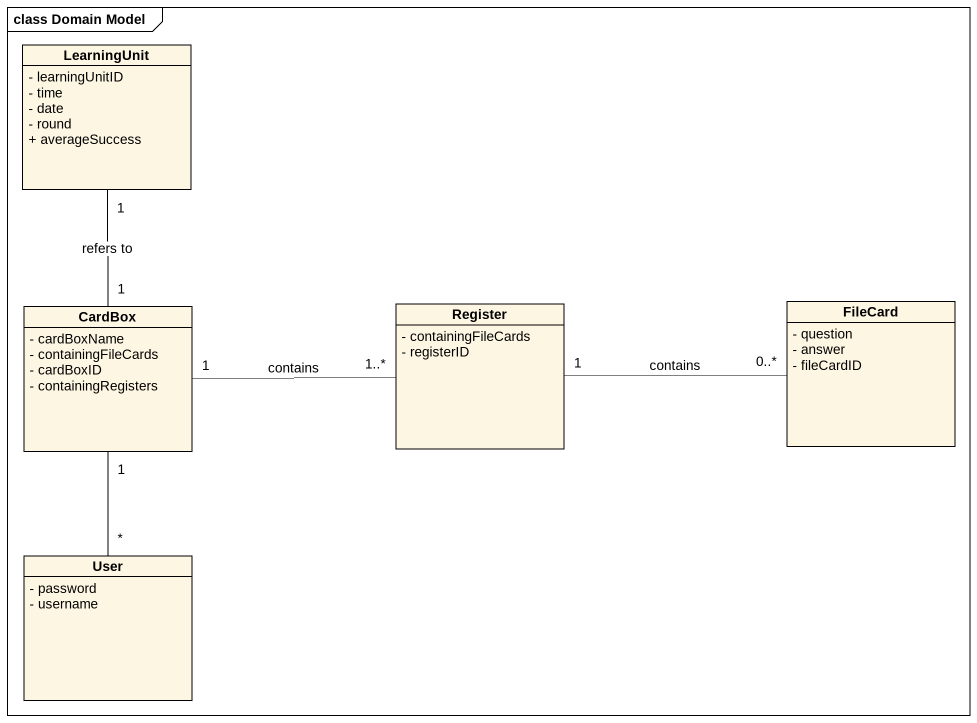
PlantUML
@startuml
mainframe class Domain Model
hide circle
hide empty members
skinparam classAttributeIconSize 0
class LearningUnit {
  - learningUnitID
  - time
  - date
  - round
  + averageSuccess
}
class CardBox {
  - cardBoxName
  - containingFileCards
  - cardBoxID
  - containingRegisters
}
class Register {
  - containingFileCards
  - registerID
}
class FileCard {
  - question
  - answer
  - fileCardID
}
class User {
  - password
  - username
}
LearningUnit "1" -- "1" CardBox : refers to
CardBox "1" -right- "1..*" Register : contains
CardBox "1" -- "*" User
Register "1" -right- "0..*" FileCard : contains
@enduml
